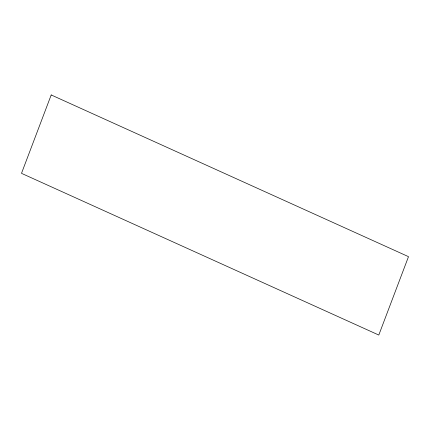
<?xml version="1.0" encoding="UTF-8"?>
<svg xmlns="http://www.w3.org/2000/svg" width="430" height="430" viewBox="0 0 430 430"><rect width="100%" height="100%" fill="white"/><g stroke="black" fill="none" stroke-linecap="round" stroke-linejoin="round"><path stroke-width="0.64" d="M51.202 94.949L21.5 173.338L378.798 335.051L408.5 256.662L51.202 94.949"/></g></svg>
